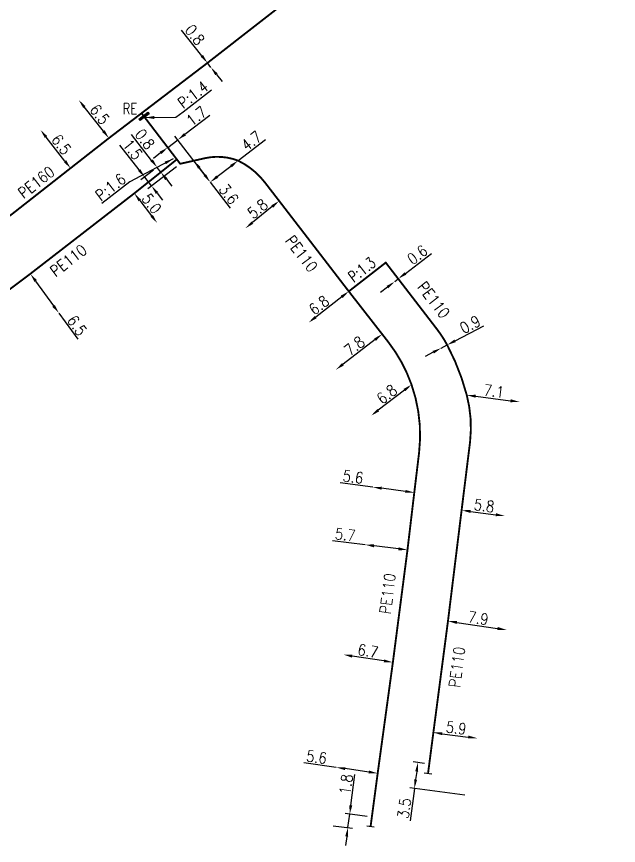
# Model space of a CAD drawing. Header units: millimetres. Extents: x 138988 to 140002, y 128990 to 130001.
# Drawn here: x 139593.7 to 139674.1, y 128996.8 to 129107.6 of the extents above; entities that cross this region are included whole.
import ezdxf
from ezdxf.enums import TextEntityAlignment as Align

# ---------------------------------------------------------------- set-up
doc = ezdxf.new("R2010")
doc.units = ezdxf.units.MM
doc.header["$PDMODE"] = 34
doc.linetypes.add('L_25_PE', pattern=[2000, 1000, 1000])
doc.layers.get('0').update_dxf_attribs({"linetype": 'CONTINUOUS'})
doc.layers.get('Defpoints').update_dxf_attribs({"linetype": 'CONTINUOUS'})
doc.layers.add('L_150', color=1, linetype='CONTINUOUS')
doc.layers.add('L_340', color=7, linetype='CONTINUOUS')
doc.styles.add('G_ROMANS', font='ROMANS.SHX', dxfattribs={"width": 0.75})
doc.styles.get("Standard").update_dxf_attribs({"font": 'romans.shx', "width": 0.85})
doc.dimstyles.get("Standard").update_dxf_attribs({"dimtxt": 1.5, "dimasz": 1.2, "dimexe": 0.625, "dimexo": 0.625, "dimgap": 0.25, "dimtad": 1, "dimdec": 1, "dimzin": 0, "dimdsep": 46, "dimtxsty": 'Standard', "dimcen": -0.5, "dimadec": 0, "dimazin": 0, "dimtfac": 1, "dimtdec": 1, "dimtmove": 0, "dimatfit": 3, "dimfxl": 0, "dimtolj": 1, "dimtzin": 0, "dimarcsym": 0})

# ---------------------------------------------------------------- blocks, each defined once
blk = doc.blocks.new('*D39')
at = {"layer": 'Defpoints', "color": 0, "linetype": 'Continuous', "transparency": 16777216}
for p in [(139602.03, 129096.42), (139602.03, 129096.42), (139606.06, 129091.32)]:
    blk.add_point(p, dxfattribs=at)
at = {"layer": 'L_150', "color": 0, "linetype": 'Continuous', "lineweight": -2, "transparency": 16777216}
blk.add_line((139605.32, 129092.26), (139602.77, 129095.48), dxfattribs=at)
at = {"layer": 'L_150', "color": 0, "linetype": 'Continuous', "transparency": 16777216}
for points in [[(139602.93, 129095.6), (139602.62, 129095.35), (139602.03, 129096.42)], [(139605.48, 129092.39), (139605.16, 129092.14), (139606.06, 129091.32)]]:
    blk.add_solid(points, dxfattribs=at)
at = {"layer": 'L_150', "color": 0, "linetype": 'Continuous', "transparency": 16777216, "insert": (139604.83, 129094.49), "char_height": 1.5, "attachment_point": 5, "rotation": 308.4013}
blk.add_mtext('\\A1;6.5', dxfattribs=at)
blk = doc.blocks.new('*D40')
at = {"layer": 'Defpoints', "color": 0, "linetype": 'Continuous', "transparency": 16777216}
for p in [(139596.92, 129092.41), (139596.92, 129092.41), (139600.93, 129087.3)]:
    blk.add_point(p, dxfattribs=at)
at = {"layer": 'L_150', "color": 0, "linetype": 'Continuous', "lineweight": -2, "transparency": 16777216}
blk.add_line((139600.19, 129088.24), (139597.66, 129091.47), dxfattribs=at)
at = {"layer": 'L_150', "color": 0, "linetype": 'Continuous', "transparency": 16777216}
for points in [[(139597.82, 129091.59), (139597.5, 129091.35), (139596.92, 129092.41)], [(139600.35, 129088.37), (139600.03, 129088.12), (139600.93, 129087.3)]]:
    blk.add_solid(points, dxfattribs=at)
at = {"layer": 'L_150', "color": 0, "linetype": 'Continuous', "transparency": 16777216, "insert": (139599.71, 129090.47), "char_height": 1.5, "attachment_point": 5, "rotation": 308.1045}
blk.add_mtext('\\A1;6.5', dxfattribs=at)
blk = doc.blocks.new('*D785')
at = {"layer": 'Defpoints', "color": 0, "linetype": 'Continuous', "transparency": 16777216}
for p in [(139595.57, 129073.19), (139599.38, 129067.93), (139599.38, 129067.93)]:
    blk.add_point(p, dxfattribs=at)
at = {"layer": 'L_150', "color": 0, "linetype": 'Continuous', "lineweight": -2, "transparency": 16777216}
for p, q in [((139596.27, 129072.22), (139598.67, 129068.9)), ((139599.38, 129067.93), (139601.91, 129064.44))]:
    blk.add_line(p, q, dxfattribs=at)
at = {"layer": 'L_150', "color": 0, "linetype": 'Continuous', "transparency": 16777216}
for points in [[(139596.43, 129072.34), (139596.11, 129072.1), (139595.57, 129073.19)], [(139598.84, 129069.02), (139598.51, 129068.78), (139599.38, 129067.93)]]:
    blk.add_solid(points, dxfattribs=at)
at = {"layer": 'L_150', "color": 0, "linetype": 'Continuous', "transparency": 16777216, "insert": (139601.8, 129066.28), "char_height": 1.5, "attachment_point": 5, "rotation": 305.9121}
blk.add_mtext('\\A1;6.5', dxfattribs=at)
blk = doc.blocks.new('*D786')
at = {"layer": 'Defpoints', "color": 0, "linetype": 'Continuous', "transparency": 16777216}
for p in [(139609.45, 129083.94), (139612.5, 129079.98), (139612.5, 129079.98)]:
    blk.add_point(p, dxfattribs=at)
at = {"layer": 'L_150', "color": 0, "linetype": 'Continuous', "lineweight": -2, "transparency": 16777216}
blk.add_line((139610.18, 129082.99), (139611.77, 129080.93), dxfattribs=at)
at = {"layer": 'L_150', "color": 0, "linetype": 'Continuous', "transparency": 16777216}
for points in [[(139610.34, 129083.11), (139610.02, 129082.87), (139609.45, 129083.94)], [(139611.93, 129081.05), (139611.61, 129080.81), (139612.5, 129079.98)]]:
    blk.add_solid(points, dxfattribs=at)
at = {"layer": 'L_150', "color": 0, "linetype": 'Continuous', "transparency": 16777216, "insert": (139611.77, 129082.57), "char_height": 1.5, "attachment_point": 5, "rotation": 307.6018}
blk.add_mtext('\\A1;5.0', dxfattribs=at)
blk = doc.blocks.new('*D787')
at = {"layer": 'Defpoints', "color": 0, "linetype": 'Continuous', "transparency": 16777216}
for p in [(139615.26, 129091.1), (139615.58, 129087.89), (139619.59, 129085.44)]:
    blk.add_point(p, dxfattribs=at)
at = {"layer": 'L_150', "color": 0, "linetype": 'Continuous', "lineweight": -2, "transparency": 16777216}
for p, q in [((139616.22, 129091.83), (139619.55, 129094.37)), ((139613.91, 129090.07), (139615.26, 129091.1)), ((139619.21, 129085.93), (139614.88, 129091.6)), ((139615.2, 129088.38), (139613.53, 129090.57)), ((139612.96, 129089.34), (139612, 129088.61))]:
    blk.add_line(p, q, dxfattribs=at)
at = {"layer": 'L_150', "color": 0, "linetype": 'Continuous', "transparency": 16777216}
for points in [[(139616.1, 129091.99), (139616.34, 129091.67), (139615.26, 129091.1)], [(139612.84, 129089.5), (139613.08, 129089.18), (139613.91, 129090.07)]]:
    blk.add_solid(points, dxfattribs=at)
at = {"layer": 'L_150', "color": 0, "linetype": 'Continuous', "transparency": 16777216, "insert": (139617.75, 129094.26), "char_height": 1.5, "attachment_point": 5, "rotation": 37.3636}
blk.add_mtext('\\A1;1.7', dxfattribs=at)
blk = doc.blocks.new('*D788')
at = {"layer": 'Defpoints', "color": 0, "linetype": 'Continuous', "transparency": 16777216}
for p in [(139612.51, 129087.41), (139612.51, 129087.41), (139613, 129086.77)]:
    blk.add_point(p, dxfattribs=at)
at = {"layer": 'L_150', "color": 0, "linetype": 'Continuous', "lineweight": -2, "transparency": 16777216}
for p, q in [((139611.77, 129088.35), (139609.09, 129091.81)), ((139613, 129086.77), (139612.51, 129087.41)), ((139613.73, 129085.82), (139614.46, 129084.88))]:
    blk.add_line(p, q, dxfattribs=at)
at = {"layer": 'L_150', "color": 0, "linetype": 'Continuous', "transparency": 16777216}
for points in [[(139611.93, 129088.48), (139611.61, 129088.23), (139612.51, 129087.41)], [(139613.89, 129085.95), (139613.57, 129085.7), (139613, 129086.77)]]:
    blk.add_solid(points, dxfattribs=at)
at = {"layer": 'L_150', "color": 0, "linetype": 'Continuous', "transparency": 16777216, "insert": (139610.86, 129091.17), "char_height": 1.5, "attachment_point": 5, "rotation": 307.7473}
blk.add_mtext('\\A1;0.8', dxfattribs=at)
blk = doc.blocks.new('*D789')
at = {"layer": 'Defpoints', "color": 0, "linetype": 'Continuous', "transparency": 16777216}
for p in [(139612.51, 129087.41), (139615.58, 129087.89), (139610.84, 129086.11)]:
    blk.add_point(p, dxfattribs=at)
at = {"layer": 'L_150', "color": 0, "linetype": 'Continuous', "lineweight": -2, "transparency": 16777216}
for p, q in [((139610.1, 129087.06), (139607.54, 129090.37)), ((139615.08, 129087.5), (139611.26, 129084.54)), ((139612.01, 129087.02), (139610.34, 129085.73)), ((139611.75, 129084.93), (139610.84, 129086.11)), ((139612.49, 129083.98), (139613.22, 129083.03))]:
    blk.add_line(p, q, dxfattribs=at)
at = {"layer": 'L_150', "color": 0, "linetype": 'Continuous', "transparency": 16777216}
for points in [[(139610.26, 129087.18), (139609.94, 129086.94), (139610.84, 129086.11)], [(139612.65, 129084.1), (139612.33, 129083.86), (139611.75, 129084.93)]]:
    blk.add_solid(points, dxfattribs=at)
at = {"layer": 'L_150', "color": 0, "linetype": 'Continuous', "transparency": 16777216, "insert": (139609.24, 129089.8), "char_height": 1.5, "attachment_point": 5, "rotation": 307.7473}
blk.add_mtext('\\A1;1.5', dxfattribs=at)
blk = doc.blocks.new('*D790')
at = {"layer": 'Defpoints', "color": 0, "linetype": 'Continuous', "transparency": 16777216}
for p in [(139619.22, 129101.37), (139619.68, 129100.78), (139619.68, 129100.78)]:
    blk.add_point(p, dxfattribs=at)
at = {"layer": 'L_150', "color": 0, "linetype": 'Continuous', "lineweight": -2, "transparency": 16777216}
for p, q in [((139618.48, 129102.31), (139615.77, 129105.75)), ((139619.68, 129100.78), (139619.22, 129101.37)), ((139620.43, 129099.84), (139621.17, 129098.9))]:
    blk.add_line(p, q, dxfattribs=at)
at = {"layer": 'L_150', "color": 0, "linetype": 'Continuous', "transparency": 16777216}
for points in [[(139618.63, 129102.44), (139618.32, 129102.19), (139619.22, 129101.37)], [(139620.58, 129099.96), (139620.27, 129099.72), (139619.68, 129100.78)]]:
    blk.add_solid(points, dxfattribs=at)
at = {"layer": 'L_150', "color": 0, "linetype": 'Continuous', "transparency": 16777216, "insert": (139617.54, 129105.12), "char_height": 1.5, "attachment_point": 5, "rotation": 308.2241}
blk.add_mtext('\\A1;0.8', dxfattribs=at)
blk = doc.blocks.new('*D791')
at = {"layer": 'Defpoints', "color": 0, "linetype": 'Continuous', "transparency": 16777216}
for p in [(139623.31, 129088.31), (139619.59, 129085.44), (139619.59, 129085.44)]:
    blk.add_point(p, dxfattribs=at)
at = {"layer": 'L_150', "color": 0, "linetype": 'Continuous', "lineweight": -2, "transparency": 16777216}
for p, q in [((139623.31, 129088.31), (139626.97, 129091.12)), ((139620.54, 129086.17), (139622.36, 129087.57))]:
    blk.add_line(p, q, dxfattribs=at)
at = {"layer": 'L_150', "color": 0, "linetype": 'Continuous', "transparency": 16777216}
for points in [[(139622.24, 129087.73), (139622.48, 129087.41), (139623.31, 129088.31)], [(139620.42, 129086.33), (139620.66, 129086.01), (139619.59, 129085.44)]]:
    blk.add_solid(points, dxfattribs=at)
at = {"layer": 'L_150', "color": 0, "linetype": 'Continuous', "transparency": 16777216, "insert": (139625.1, 129090.95), "char_height": 1.5, "attachment_point": 5, "rotation": 37.6018}
blk.add_mtext('\\A1;4.7', dxfattribs=at)
blk = doc.blocks.new('*D792')
at = {"layer": 'Defpoints', "color": 0, "linetype": 'Continuous', "transparency": 16777216}
for p in [(139628.8, 129082.93), (139624.29, 129079.27), (139624.29, 129079.27)]:
    blk.add_point(p, dxfattribs=at)
at = {"layer": 'L_150', "color": 0, "linetype": 'Continuous', "lineweight": -2, "transparency": 16777216}
blk.add_line((139627.87, 129082.17), (139625.23, 129080.03), dxfattribs=at)
at = {"layer": 'L_150', "color": 0, "linetype": 'Continuous', "transparency": 16777216}
for points in [[(139627.74, 129082.33), (139627.99, 129082.01), (139628.8, 129082.93)], [(139625.1, 129080.18), (139625.35, 129079.87), (139624.29, 129079.27)]]:
    blk.add_solid(points, dxfattribs=at)
at = {"layer": 'L_150', "color": 0, "linetype": 'Continuous', "transparency": 16777216, "insert": (139625.92, 129081.88), "char_height": 1.5, "attachment_point": 5, "rotation": 39.012}
blk.add_mtext('\\A1;5.8', dxfattribs=at)
blk = doc.blocks.new('*D793')
at = {"layer": 'Defpoints', "color": 0, "linetype": 'Continuous', "transparency": 16777216}
for p in [(139638.1, 129070.84), (139632.73, 129066.66), (139632.73, 129066.66)]:
    blk.add_point(p, dxfattribs=at)
at = {"layer": 'L_150', "color": 0, "linetype": 'Continuous', "lineweight": -2, "transparency": 16777216}
blk.add_line((139637.15, 129070.1), (139633.68, 129067.4), dxfattribs=at)
at = {"layer": 'L_150', "color": 0, "linetype": 'Continuous', "transparency": 16777216}
for points in [[(139637.03, 129070.26), (139637.28, 129069.94), (139638.1, 129070.84)], [(139633.56, 129067.56), (139633.8, 129067.24), (139632.73, 129066.66)]]:
    blk.add_solid(points, dxfattribs=at)
at = {"layer": 'L_150', "color": 0, "linetype": 'Continuous', "transparency": 16777216, "insert": (139634.12, 129069), "char_height": 1.5, "attachment_point": 5, "rotation": 37.8715}
blk.add_mtext('\\A1;6.8', dxfattribs=at)
blk = doc.blocks.new('*D794')
at = {"layer": 'Defpoints', "color": 0, "linetype": 'Continuous', "transparency": 16777216}
for p in [(139642.56, 129065.12), (139636.38, 129060.37), (139636.38, 129060.37)]:
    blk.add_point(p, dxfattribs=at)
at = {"layer": 'L_150', "color": 0, "linetype": 'Continuous', "lineweight": -2, "transparency": 16777216}
blk.add_line((139641.61, 129064.39), (139637.33, 129061.1), dxfattribs=at)
at = {"layer": 'L_150', "color": 0, "linetype": 'Continuous', "transparency": 16777216}
for points in [[(139641.49, 129064.55), (139641.73, 129064.23), (139642.56, 129065.12)], [(139637.21, 129061.26), (139637.45, 129060.94), (139636.38, 129060.37)]]:
    blk.add_solid(points, dxfattribs=at)
at = {"layer": 'L_150', "color": 0, "linetype": 'Continuous', "transparency": 16777216, "insert": (139638.86, 129063.54), "char_height": 1.5, "attachment_point": 5, "rotation": 37.5265}
blk.add_mtext('\\A1;7.8', dxfattribs=at)
blk = doc.blocks.new('*D795')
at = {"layer": 'Defpoints', "color": 0, "linetype": 'Continuous', "transparency": 16777216}
for p in [(139646.48, 129058.37), (139641.09, 129054.23), (139641.09, 129054.23)]:
    blk.add_point(p, dxfattribs=at)
at = {"layer": 'L_150', "color": 0, "linetype": 'Continuous', "lineweight": -2, "transparency": 16777216}
blk.add_line((139645.53, 129057.64), (139642.04, 129054.96), dxfattribs=at)
at = {"layer": 'L_150', "color": 0, "linetype": 'Continuous', "transparency": 16777216}
for points in [[(139645.41, 129057.8), (139645.65, 129057.48), (139646.48, 129058.37)], [(139641.92, 129055.12), (139642.17, 129054.8), (139641.09, 129054.23)]]:
    blk.add_solid(points, dxfattribs=at)
at = {"layer": 'L_150', "color": 0, "linetype": 'Continuous', "transparency": 16777216, "insert": (139643.18, 129057.09), "char_height": 1.5, "attachment_point": 5, "rotation": 37.5265}
blk.add_mtext('\\A1;6.8', dxfattribs=at)
blk = doc.blocks.new('*D796')
at = {"layer": 'Defpoints', "color": 0, "linetype": 'Continuous', "transparency": 16777216}
for p in [(139641.3, 129044.68), (139641.3, 129044.68), (139646.85, 129043.95)]:
    blk.add_point(p, dxfattribs=at)
at = {"layer": 'L_150', "color": 0, "linetype": 'Continuous', "lineweight": -2, "transparency": 16777216}
for p, q in [((139641.3, 129044.68), (139636.97, 129045.26)), ((139645.66, 129044.11), (139642.49, 129044.53))]:
    blk.add_line(p, q, dxfattribs=at)
at = {"layer": 'L_150', "color": 0, "linetype": 'Continuous', "transparency": 16777216}
for points in [[(139642.52, 129044.72), (139642.46, 129044.33), (139641.3, 129044.68)], [(139645.69, 129044.3), (139645.64, 129043.91), (139646.85, 129043.95)]]:
    blk.add_solid(points, dxfattribs=at)
at = {"layer": 'L_150', "color": 0, "linetype": 'Continuous', "transparency": 16777216, "insert": (139638.67, 129046.04), "char_height": 1.5, "attachment_point": 5, "rotation": 352.4398}
blk.add_mtext('\\A1;5.6', dxfattribs=at)
blk = doc.blocks.new('*D797')
at = {"layer": 'Defpoints', "color": 0, "linetype": 'Continuous', "transparency": 16777216}
for p in [(139640.28, 129036.98), (139640.28, 129036.98), (139645.94, 129036.28)]:
    blk.add_point(p, dxfattribs=at)
at = {"layer": 'L_150', "color": 0, "linetype": 'Continuous', "lineweight": -2, "transparency": 16777216}
for p, q in [((139640.28, 129036.98), (139635.94, 129037.51)), ((139644.74, 129036.43), (139641.47, 129036.83))]:
    blk.add_line(p, q, dxfattribs=at)
at = {"layer": 'L_150', "color": 0, "linetype": 'Continuous', "transparency": 16777216}
for points in [[(139641.49, 129037.03), (139641.45, 129036.63), (139640.28, 129036.98)], [(139644.77, 129036.63), (139644.72, 129036.23), (139645.94, 129036.28)]]:
    blk.add_solid(points, dxfattribs=at)
at = {"layer": 'L_150', "color": 0, "linetype": 'Continuous', "transparency": 16777216, "insert": (139637.64, 129038.31), "char_height": 1.5, "attachment_point": 5, "rotation": 352.9624}
blk.add_mtext('\\A1;5.7', dxfattribs=at)
blk = doc.blocks.new('*D798')
at = {"layer": 'Defpoints', "color": 0, "linetype": 'Continuous', "transparency": 16777216}
for p in [(139644.23, 129072.15), (139644.23, 129072.15), (139644.71, 129072.51)]:
    blk.add_point(p, dxfattribs=at)
at = {"layer": 'L_150', "color": 0, "linetype": 'Continuous', "lineweight": -2, "transparency": 16777216}
for p, q in [((139645.66, 129073.24), (139649.13, 129075.91)), ((139644.23, 129072.15), (139644.71, 129072.51)), ((139643.28, 129071.41), (139642.33, 129070.68))]:
    blk.add_line(p, q, dxfattribs=at)
at = {"layer": 'L_150', "color": 0, "linetype": 'Continuous', "transparency": 16777216}
for points in [[(139645.54, 129073.4), (139645.78, 129073.08), (139644.71, 129072.51)], [(139643.16, 129071.57), (139643.4, 129071.26), (139644.23, 129072.15)]]:
    blk.add_solid(points, dxfattribs=at)
at = {"layer": 'L_150', "color": 0, "linetype": 'Continuous', "transparency": 16777216, "insert": (139647.26, 129075.73), "char_height": 1.5, "attachment_point": 5, "rotation": 37.536}
blk.add_mtext('\\A1;0.6', dxfattribs=at)
blk = doc.blocks.new('*D799')
at = {"layer": 'Defpoints', "color": 0, "linetype": 'Continuous', "transparency": 16777216}
for p in [(139650.45, 129063.26), (139650.45, 129063.26), (139651.24, 129063.68)]:
    blk.add_point(p, dxfattribs=at)
at = {"layer": 'L_150', "color": 0, "linetype": 'Continuous', "lineweight": -2, "transparency": 16777216}
for p, q in [((139652.31, 129064.23), (139656.16, 129066.24)), ((139650.45, 129063.26), (139651.24, 129063.68)), ((139649.38, 129062.7), (139648.32, 129062.15))]:
    blk.add_line(p, q, dxfattribs=at)
at = {"layer": 'L_150', "color": 0, "linetype": 'Continuous', "transparency": 16777216}
for points in [[(139652.22, 129064.41), (139652.4, 129064.05), (139651.24, 129063.68)], [(139649.29, 129062.88), (139649.48, 129062.53), (139650.45, 129063.26)]]:
    blk.add_solid(points, dxfattribs=at)
at = {"layer": 'L_150', "color": 0, "linetype": 'Continuous', "transparency": 16777216, "insert": (139654.32, 129066.41), "char_height": 1.5, "attachment_point": 5, "rotation": 27.5689}
blk.add_mtext('\\A1;0.9', dxfattribs=at)
blk = doc.blocks.new('*D800')
at = {"layer": 'Defpoints', "color": 0, "linetype": 'Continuous', "transparency": 16777216}
for p in [(139653.86, 129056.98), (139660.9, 129056.07), (139660.9, 129056.07)]:
    blk.add_point(p, dxfattribs=at)
at = {"layer": 'L_150', "color": 0, "linetype": 'Continuous', "lineweight": -2, "transparency": 16777216}
blk.add_line((139655.05, 129056.82), (139659.71, 129056.22), dxfattribs=at)
at = {"layer": 'L_150', "color": 0, "linetype": 'Continuous', "transparency": 16777216}
for points in [[(139655.07, 129057.02), (139655.02, 129056.62), (139653.86, 129056.98)], [(139659.73, 129056.42), (139659.68, 129056.02), (139660.9, 129056.07)]]:
    blk.add_solid(points, dxfattribs=at)
at = {"layer": 'L_150', "color": 0, "linetype": 'Continuous', "transparency": 16777216, "insert": (139657.5, 129057.51), "char_height": 1.5, "attachment_point": 5, "rotation": 352.6294}
blk.add_mtext('\\A1;7.1', dxfattribs=at)
blk = doc.blocks.new('*D801')
at = {"layer": 'Defpoints', "color": 0, "linetype": 'Continuous', "transparency": 16777216}
for p in [(139653.17, 129041.58), (139658.92, 129040.83), (139658.92, 129040.83)]:
    blk.add_point(p, dxfattribs=at)
at = {"layer": 'L_150', "color": 0, "linetype": 'Continuous', "lineweight": -2, "transparency": 16777216}
blk.add_line((139654.36, 129041.42), (139657.73, 129040.99), dxfattribs=at)
at = {"layer": 'L_150', "color": 0, "linetype": 'Continuous', "transparency": 16777216}
for points in [[(139654.39, 129041.62), (139654.34, 129041.23), (139653.17, 129041.58)], [(139657.76, 129041.19), (139657.71, 129040.79), (139658.92, 129040.83)]]:
    blk.add_solid(points, dxfattribs=at)
at = {"layer": 'L_150', "color": 0, "linetype": 'Continuous', "transparency": 16777216, "insert": (139656.18, 129042.2), "char_height": 1.5, "attachment_point": 5, "rotation": 352.6147}
blk.add_mtext('\\A1;5.8', dxfattribs=at)
blk = doc.blocks.new('*D802')
at = {"layer": 'Defpoints', "color": 0, "linetype": 'Continuous', "transparency": 16777216}
for p in [(139651.35, 129026.77), (139659.16, 129025.6), (139659.16, 129025.6)]:
    blk.add_point(p, dxfattribs=at)
at = {"layer": 'L_150', "color": 0, "linetype": 'Continuous', "lineweight": -2, "transparency": 16777216}
blk.add_line((139652.53, 129026.59), (139657.97, 129025.78), dxfattribs=at)
at = {"layer": 'L_150', "color": 0, "linetype": 'Continuous', "transparency": 16777216}
for points in [[(139652.56, 129026.79), (139652.51, 129026.39), (139651.35, 129026.77)], [(139658, 129025.98), (139657.95, 129025.58), (139659.16, 129025.6)]]:
    blk.add_solid(points, dxfattribs=at)
at = {"layer": 'L_150', "color": 0, "linetype": 'Continuous', "transparency": 16777216, "insert": (139655.4, 129027.17), "char_height": 1.5, "attachment_point": 5, "rotation": 351.5126}
blk.add_mtext('\\A1;7.9', dxfattribs=at)
blk = doc.blocks.new('*D803')
at = {"layer": 'Defpoints', "color": 0, "linetype": 'Continuous', "transparency": 16777216}
for p in [(139649.4, 129011.88), (139655.25, 129011.12), (139655.25, 129011.12)]:
    blk.add_point(p, dxfattribs=at)
at = {"layer": 'L_150', "color": 0, "linetype": 'Continuous', "lineweight": -2, "transparency": 16777216}
blk.add_line((139650.59, 129011.72), (139654.06, 129011.28), dxfattribs=at)
at = {"layer": 'L_150', "color": 0, "linetype": 'Continuous', "transparency": 16777216}
for points in [[(139650.61, 129011.92), (139650.56, 129011.52), (139649.4, 129011.88)], [(139654.09, 129011.47), (139654.04, 129011.08), (139655.25, 129011.12)]]:
    blk.add_solid(points, dxfattribs=at)
at = {"layer": 'L_150', "color": 0, "linetype": 'Continuous', "transparency": 16777216, "insert": (139652.45, 129012.49), "char_height": 1.5, "attachment_point": 5, "rotation": 352.6771}
blk.add_mtext('\\A1;5.9', dxfattribs=at)
blk = doc.blocks.new('*D804')
at = {"layer": 'Defpoints', "color": 0, "linetype": 'Continuous', "transparency": 16777216}
for p in [(139648.85, 129007.66), (139646.87, 129004.39), (139654.24, 129003.42)]:
    blk.add_point(p, dxfattribs=at)
at = {"layer": 'L_340', "color": 0, "linetype": 'Continuous', "lineweight": -2, "transparency": 16777216}
for p, q in [((139648.23, 129007.74), (139646.71, 129007.94)), ((139647.17, 129006.67), (139647.03, 129005.58)), ((139653.62, 129003.5), (139646.25, 129004.47)), ((139646.87, 129004.39), (139646.3, 129000.06))]:
    blk.add_line(p, q, dxfattribs=at)
at = {"layer": 'L_340', "color": 0, "linetype": 'Continuous', "transparency": 16777216}
for points in [[(139646.97, 129006.7), (139647.37, 129006.65), (139647.33, 129007.86)], [(139646.83, 129005.61), (139647.22, 129005.55), (139646.87, 129004.39)]]:
    blk.add_solid(points, dxfattribs=at)
at = {"layer": 'L_340', "color": 0, "linetype": 'Continuous', "transparency": 16777216, "insert": (139645.51, 129001.76), "char_height": 1.5, "attachment_point": 5, "rotation": 82.5128}
blk.add_mtext('\\A1;3.5', dxfattribs=at)
blk = doc.blocks.new('*D805')
at = {"layer": 'Defpoints', "color": 0, "linetype": 'Continuous', "transparency": 16777216}
for p in [(139641.18, 129000.56), (139635.39, 128999.51), (139637.98, 128999.17)]:
    blk.add_point(p, dxfattribs=at)
at = {"layer": 'L_340', "color": 0, "linetype": 'Continuous', "lineweight": -2, "transparency": 16777216}
for p, q in [((139638.37, 129002.14), (139638.93, 129006.29)), ((139640.56, 129000.64), (139637.6, 129001.04)), ((139637.98, 128999.17), (139638.22, 129000.95)), ((139636.01, 128999.43), (139638.6, 128999.09)), ((139637.82, 128997.98), (139637.66, 128996.79))]:
    blk.add_line(p, q, dxfattribs=at)
at = {"layer": 'L_340', "color": 0, "linetype": 'Continuous', "transparency": 16777216}
for points in [[(139638.18, 129002.17), (139638.57, 129002.12), (139638.22, 129000.95)], [(139637.62, 128998.01), (139638.02, 128997.95), (139637.98, 128999.17)]]:
    blk.add_solid(points, dxfattribs=at)
at = {"layer": 'L_340', "color": 0, "linetype": 'Continuous', "transparency": 16777216, "insert": (139637.74, 129004.95), "char_height": 1.5, "attachment_point": 5, "rotation": 82.3807}
blk.add_mtext('\\A1;1.8', dxfattribs=at)
blk = doc.blocks.new('*D806')
at = {"layer": 'Defpoints', "color": 0, "linetype": 'Continuous', "transparency": 16777216}
for p in [(139636.42, 129007.22), (139636.42, 129007.22), (139641.96, 129006.43)]:
    blk.add_point(p, dxfattribs=at)
at = {"layer": 'L_150', "color": 0, "linetype": 'Continuous', "lineweight": -2, "transparency": 16777216}
for p, q in [((139636.42, 129007.22), (139632.09, 129007.83)), ((139640.78, 129006.6), (139637.61, 129007.05))]:
    blk.add_line(p, q, dxfattribs=at)
at = {"layer": 'L_150', "color": 0, "linetype": 'Continuous', "transparency": 16777216}
for points in [[(139637.64, 129007.25), (139637.58, 129006.85), (139636.42, 129007.22)], [(139640.8, 129006.8), (139640.75, 129006.4), (139641.96, 129006.43)]]:
    blk.add_solid(points, dxfattribs=at)
at = {"layer": 'L_150', "color": 0, "linetype": 'Continuous', "transparency": 16777216, "insert": (139633.8, 129008.6), "char_height": 1.5, "attachment_point": 5, "rotation": 351.9694}
blk.add_mtext('\\A1;5.6', dxfattribs=at)
blk = doc.blocks.new('*D807')
at = {"layer": 'Defpoints', "color": 0, "linetype": 'Continuous', "transparency": 16777216}
for p in [(139637.37, 129022.29), (139637.37, 129022.29), (139643.99, 129021.26)]:
    blk.add_point(p, dxfattribs=at)
at = {"layer": 'L_150', "color": 0, "linetype": 'Continuous', "lineweight": -2, "transparency": 16777216}
blk.add_line((139642.8, 129021.44), (139638.55, 129022.1), dxfattribs=at)
at = {"layer": 'L_150', "color": 0, "linetype": 'Continuous', "transparency": 16777216}
for points in [[(139638.58, 129022.3), (139638.52, 129021.9), (139637.37, 129022.29)], [(139642.83, 129021.64), (139642.77, 129021.24), (139643.99, 129021.26)]]:
    blk.add_solid(points, dxfattribs=at)
at = {"layer": 'L_150', "color": 0, "linetype": 'Continuous', "transparency": 16777216, "insert": (139640.66, 129022.79), "char_height": 1.5, "attachment_point": 5, "rotation": 351.1523}
blk.add_mtext('\\A1;6.7', dxfattribs=at)
blk = doc.blocks.new('*D887')
at = {"layer": 'Defpoints', "color": 0, "linetype": 'Continuous', "transparency": 16777216}
for p in [(139617.4, 129088.3), (139619.59, 129085.44), (139619.59, 129085.44)]:
    blk.add_point(p, dxfattribs=at)
at = {"layer": 'L_150', "color": 0, "linetype": 'Continuous', "lineweight": -2, "transparency": 16777216}
for p, q in [((139618.13, 129087.35), (139618.86, 129086.39)), ((139619.59, 129085.44), (139622.24, 129081.96))]:
    blk.add_line(p, q, dxfattribs=at)
at = {"layer": 'L_150', "color": 0, "linetype": 'Continuous', "transparency": 16777216}
for points in [[(139618.29, 129087.47), (139617.97, 129087.22), (139617.4, 129088.3)], [(139619.02, 129086.51), (139618.7, 129086.27), (139619.59, 129085.44)]]:
    blk.add_solid(points, dxfattribs=at)
at = {"layer": 'L_150', "color": 0, "linetype": 'Continuous', "transparency": 16777216, "insert": (139622.07, 129083.83), "char_height": 1.5, "attachment_point": 5, "rotation": 307.3636}
blk.add_mtext('\\A1;3.6', dxfattribs=at)
blk = doc.blocks.new('L_340_07')
at = {"color": 0, "linetype": 'Continuous', "const_width": 0.25, "flags": 128}
blk.add_lwpolyline([(0, 0), (1.25, 0)], dxfattribs=at)
at = {"color": 0, "linetype": 'Continuous', "flags": 128}
blk.add_lwpolyline([(1.25, -0.5), (1.25, 0.5)], dxfattribs=at)
at = {"color": 0, "linetype": 'Continuous', "style": 'G_ROMANS', "width": 0.75, "flags": 3}
for tag, p in [('DEF_LEG', (0.72, -3.47)), ('DEF_COUP', (0.72, -5.97)), ('DEF_TYPE', (0.72, -8.47))]:
    blk.add_attdef(tag, text='', height=1.2, dxfattribs=at).set_placement(p, align=Align.MIDDLE)
blk = doc.blocks.new('L_340_21')
at = {"linetype": 'Continuous'}
blk.add_hatch(color=0, dxfattribs=at).paths.add_polyline_path([(0.125, 0.75), (-0.125, 0.75), (-0.125, -0.75), (0.125, -0.75)])
at = {"color": 0, "linetype": 'Continuous'}
blk.add_lwpolyline([(-0.125, 0.75), (0.125, 0.75), (0.125, -0.75), (-0.125, -0.75)], close=True, dxfattribs=at)
at = {"color": 0, "linetype": 'Continuous', "width": 0.75}
for tag, height, flags, p in [('RE', 1.5, 8, (0, 3)), ('DEF_LEG', 1.2, 3, (0, -5)), ('DEF_COUP', 1.2, 3, (0, -7.5)), ('DEF_TYPE', 1.2, 3, (0, -10))]:
    blk.add_attdef(tag, text='', height=height, dxfattribs=dict(at, flags=flags)).set_placement(p, align=Align.MIDDLE)

msp = doc.modelspace()

# ---------------------------------------------------------------- linework, layer by layer
at = {"layer": 'L_150', "linetype": 'L_25_PE', "const_width": 0.25, "flags": 128}
for points in [[(139552.99, 128999.47), (139553, 128999.57), (139553.9, 129004.57), (139559.46, 129008.79), (139559.62, 129010.38), (139560.45, 129020.23), (139560.99, 129026.73), (139561.82, 129031.6), (139562.42, 129036.53), (139563.23, 129043.2), (139563.9, 129044.8), (139566.96, 129057.42), (139572.99, 129065.52), (139578.43, 129069.38), (139583.99, 129074.09), (139587.8, 129077.49), (139593.07, 129081.13), (139600.93, 129087.3), (139606.06, 129091.32), (139606.06, 129091.32), (139610.42, 129094.65), (139619.22, 129101.37), (139639.5, 129117.16), (139639.5, 129117.16, 0.069003), (139642.81, 129121.12), (139642.81, 129121.12), (139642.81, 129121.12), (139642.81, 129121.12, 0.057214), (139643.58, 129123.3), (139643.58, 129123.3), (139643.58, 129123.3, 0.055423), (139643.99, 129127.99), (139643.99, 129127.99), (139643.5, 129128.62), (139650.12, 129133.79, 0.136555), (139651.9, 129132.19), (139651.9, 129132.19), (139651.9, 129132.19), (139651.9, 129132.19), (139653.68, 129131.75), (139653.68, 129131.75, 0.138632), (139657.22, 129132.12), (139658.26, 129132.53), (139662.6, 129134.27), (139662.6, 129134.27, -0.080552), (139666.33, 129135.25), (139666.33, 129135.25), (139666.33, 129135.25, -0.156893), (139673.72, 129134.14), (139675.14, 129133.43), (139675.14, 129133.43, -0.108008), (139679.03, 129130.08), (139680.63, 129127.96), (139685.09, 129122.03), (139694.5, 129109.84), (139703.81, 129097.97), (139708.65, 129091.71), (139712.99, 129085.97), (139714.19, 129084.38, -0.067584), (139720.8, 129072.66), (139721.61, 129070.62), (139727.37, 129056.13), (139727.56, 129055.66, 0.05811), (139731.16, 129049.22), (139731.16, 129049.22), (139731.16, 129049.22, 0.08868), (139738.99, 129043.18), (139738.99, 129043.18), (139738.99, 129043.18, 0.072211), (139745.24, 129041.34), (139745.24, 129041.34), (139752.5, 129040.42), (139752.5, 129040.42, 0.049638), (139760.46, 129040.28), (139760.46, 129040.28), (139760.46, 129040.28, 0.038327), (139764.54, 129040.92, 0.02165), (139768.45, 129041.98, 0.027967), (139774.38, 129044.15), (139774.38, 129044.15), (139774.38, 129044.15, 0.063294), (139783.5, 129049.62), (139785.26, 129051.01), (139798.58, 129061.54), (139804.88, 129066.26), (139807.44, 129068.17), (139807.27, 129070.04), (139807.25, 129070.22), (139807.57, 129070.47)], [(139610.82, 129094.12), (139615.13, 129088.48), (139615.58, 129087.89), (139617.4, 129088.3), (139617.4, 129088.3), (139618.9, 129088.64, -0.148277), (139623.31, 129088.31), (139623.31, 129088.31), (139623.31, 129088.31), (139623.31, 129088.31), (139623.31, 129088.31), (139623.31, 129088.31), (139623.31, 129088.31, -0.117204), (139626.9, 129085.39), (139628.8, 129082.93), (139638.1, 129070.84), (139642.56, 129065.12), (139643.36, 129064.09, -0.081814), (139646.48, 129058.37), (139646.48, 129058.37), (139646.48, 129058.37, -0.114219), (139647.49, 129049.27), (139646.85, 129043.95), (139645.94, 129036.28), (139643.99, 129021.26), (139641.96, 129006.43), (139641.18, 129000.56)], [(139613, 129086.77), (139609.45, 129083.94), (139595.57, 129073.19), (139583.48, 129064.13), (139582.85, 129063.65, 0.034128), (139577.57, 129059.09), (139577.57, 129059.09), (139577.57, 129059.09, 0.162313), (139572.04, 129047.55), (139571.9, 129046.38), (139570.03, 129031.35), (139570.03, 129031.35), (139567.08, 129008.67), (139566.61, 129004.9), (139566.34, 129002.72)], [(139638.1, 129070.84), (139638.1, 129070.84), (139643.04, 129074.68), (139644.71, 129072.51), (139649.92, 129065.73, -0.040844), (139651.24, 129063.68), (139651.24, 129063.68), (139651.24, 129063.68, -0.057741), (139653.86, 129056.98), (139653.86, 129056.98, -0.056467), (139653.86, 129056.98), (139653.86, 129056.98), (139653.86, 129056.98, -0.0919), (139654.3, 129050.71), (139653.17, 129041.58), (139651.35, 129026.77), (139649.4, 129011.88), (139648.85, 129007.66)]]:
    msp.add_lwpolyline(points, format="xyb", dxfattribs=at)
for points in [[(139610.42, 129094.65), (139610.67, 129094.31)], [(139613, 129086.77), (139615.13, 129088.48)]]:
    msp.add_lwpolyline(points, dxfattribs=at)

# ---------------------------------------------------------------- block references
at = {"layer": 'L_340'}
ref = msp.add_blockref('L_340_21', (139610.75, 129094.22), dxfattribs=dict(at, rotation=307.3635764616092))
ref.add_attrib('RE', 'RE', dxfattribs={"layer": '0', "color": 0, "linetype": 'Continuous', "height": 1.5, "width": 0.75, "flags": 8}).set_placement((139608.87, 129095.26), align=Align.MIDDLE)
for p, rotation in [((139648.85, 129007.66), 262.5442835017094), ((139641.18, 129000.56), 262.3807023305408)]:
    msp.add_blockref('L_340_07', p, dxfattribs=dict(at, rotation=rotation))

# ---------------------------------------------------------------- texts
at = {"layer": 'L_150', "linetype": 'Continuous', "width": 0.85}
msp.add_text('PE160', height=1.5, rotation=38.1306, dxfattribs=at).set_placement((139594.67, 129083.14))
for rotation, p in [(307.5741, (139631.78, 129075.87)), (37.7477, (139600.65, 129074.98)), (307.5741, (139649.44, 129069.69)), (82.6152, (139643.28, 129030.44)), (82.5443, (139652.55, 129020.62))]:
    msp.add_text('PE110', height=1.5, rotation=rotation, dxfattribs=at).set_placement(p, align=Align.MIDDLE)
at = {"layer": 'L_150', "linetype": 'Continuous', "char_height": 1.5}
for s, insert, attachment_point, rotation in [('\\A1;P:1.4', (139616, 129095.18), 7, 37.8511), ('\\A1;P:1.6', (139608.49, 129085.54), 9, 37.8511), ('\\A1;{\\W0.75;P:1.3}', (139641.85, 129074.35), 9, 37.8606)]:
    msp.add_mtext(s, dxfattribs=dict(at, insert=insert, attachment_point=attachment_point, rotation=rotation))

# ---------------------------------------------------------------- dimensions: what is measured, and where the dimension line sits
at = {"layer": 'L_150', "linetype": 'Continuous'}
for base, p1, p2, angle, picture, middle in [((139619.684213, 129100.781904), (139619.220159, 129101.371102), (139619.684213, 129100.781904), 128.224082, '*D790', (139616.754043, 129104.502267)), ((139602.03, 129096.42), (139606.06, 129091.32), (139602.03, 129096.42), 308.4013, '*D39', (139604.05, 129093.87)), ((139615.26, 129091.1), (139615.58, 129087.89), (139619.59, 129085.44), 217.3636, '*D787', (139618.36, 129093.46)), ((139612.51, 129087.41), (139613, 129086.77), (139612.51, 129087.41), 307.7473, '*D788', (139610.07, 129090.56)), ((139596.92, 129092.41), (139600.93, 129087.3), (139596.92, 129092.41), 308.1045, '*D40', (139598.92, 129089.86)), ((139619.59, 129085.44), (139623.31, 129088.31), (139619.59, 129085.44), 37.6018, '*D791', (139625.71, 129090.15)), ((139610.84, 129086.11), (139615.58, 129087.89), (139612.51, 129087.41), 307.7473, '*D789', (139608.45, 129089.19)), ((139619.59, 129085.44), (139617.4, 129088.3), (139619.59, 129085.44), 127.3636, '*D887', (139621.28, 129083.22)), ((139612.5, 129079.98), (139609.45, 129083.94), (139612.5, 129079.98), 127.6018, '*D786', (139610.98, 129081.96)), ((139624.29, 129079.27), (139628.8, 129082.93), (139624.29, 129079.27), 39.012, '*D792', (139626.55, 129081.1)), ((139644.23, 129072.15), (139644.71, 129072.51), (139644.23, 129072.15), 37.536, '*D798', (139647.87, 129074.94)), ((139599.38, 129067.93), (139595.57, 129073.19), (139599.38, 129067.93), 125.9121, '*D785', (139600.99, 129065.7)), ((139632.73, 129066.66), (139638.1, 129070.84), (139632.73, 129066.66), 37.8715, '*D793', (139634.73, 129068.21)), ((139650.45, 129063.26), (139651.24, 129063.68), (139650.45, 129063.26), 27.5689, '*D799', (139654.78, 129065.52)), ((139636.38, 129060.37), (139642.56, 129065.12), (139636.38, 129060.37), 37.5265, '*D794', (139639.47, 129062.75)), ((139641.09, 129054.23), (139646.48, 129058.37), (139641.09, 129054.23), 37.5265, '*D795', (139643.79, 129056.3)), ((139660.9, 129056.07), (139653.86, 129056.98), (139660.9, 129056.07), 172.6294, '*D800', (139657.38, 129056.52)), ((139641.3, 129044.68), (139646.85, 129043.95), (139641.3, 129044.68), 352.4398, '*D796', (139638.54, 129045.05)), ((139658.92, 129040.83), (139653.17, 129041.58), (139658.92, 129040.83), 172.6147, '*D801', (139656.05, 129041.21)), ((139640.28, 129036.98), (139645.94, 129036.28), (139640.28, 129036.98), 352.9624, '*D797', (139637.51, 129037.32)), ((139659.16, 129025.6), (139651.35, 129026.77), (139659.16, 129025.6), 171.5126, '*D802', (139655.25, 129026.18)), ((139637.37, 129022.29), (139643.99, 129021.26), (139637.37, 129022.29), 351.1523, '*D807', (139640.51, 129021.8)), ((139655.25, 129011.12), (139649.4, 129011.88), (139655.25, 129011.12), 172.6771, '*D803', (139652.33, 129011.5)), ((139636.42, 129007.22), (139641.96, 129006.43), (139636.42, 129007.22), 351.9694, '*D806', (139633.66, 129007.61))]:
    dim = msp.add_linear_dim(base=base, p1=p1, p2=p2, angle=angle, dimstyle='Standard', dxfattribs=at)
    dim.commit()
    dim.dimension.update_dxf_attribs({"geometry": picture, "text_midpoint": middle, "dimtype": 160})
at = {"layer": 'L_340', "linetype": 'Continuous'}
for base, p1, p2, angle, picture, middle in [((139646.87, 129004.39), (139648.85, 129007.66), (139654.24, 129003.42), 82.5128, '*D804', (139646.51, 129001.63)), ((139637.98, 128999.17), (139641.18, 129000.56), (139635.39, 128999.51), 82.3807, '*D805', (139638.73, 129004.81))]:
    dim = msp.add_linear_dim(base=base, p1=p1, p2=p2, angle=angle, dimstyle='Standard', dxfattribs=at)
    dim.commit()
    dim.dimension.update_dxf_attribs({"geometry": picture, "text_midpoint": middle, "dimtype": 160})

# ---------------------------------------------------------------- leaders
at = {"layer": 'L_150', "linetype": 'Continuous', "annotation_type": 0, "has_hookline": 1, "horizontal_direction": (0.789608, 0.613612, 0)}
for points, hookline_direction, text_width in [([(139610.92, 129094.07), (139615.01, 129094.1), (139615.96, 129094.83)], 0, 4.55), ([(139614.65, 129088.57), (139608.84, 129085.5)], 1, 4.49)]:
    msp.add_leader(points, dimstyle='Standard', dxfattribs=dict(at, hookline_direction=hookline_direction, text_width=text_width))

doc.saveas('drawing.dxf')
